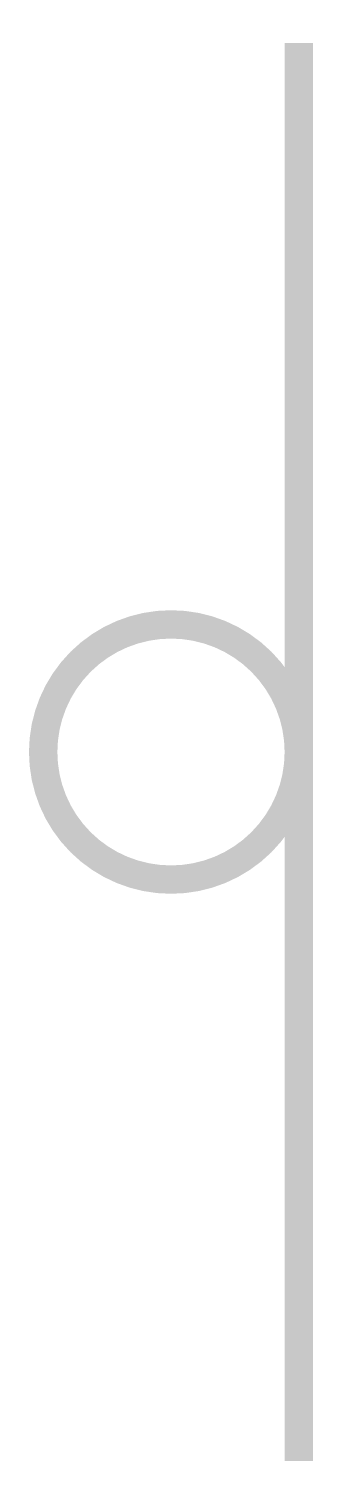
# Model space of a CAD drawing. Extents: x -0.5 to 0.5, y -2.55 to 2.55.
import ezdxf

# ---------------------------------------------------------------- set-up
doc = ezdxf.new("R2010")
doc.units = 0
doc.header["$MEASUREMENT"] = 0
doc.layers.add('T-SIGN', color=8, linetype='Continuous')

msp = doc.modelspace()

# ---------------------------------------------------------------- linework, layer by layer
at = {"layer": 'T-SIGN', "const_width": 0.1}
msp.add_lwpolyline([(0.45, 2.5), (0.45, -2.5)], dxfattribs=at)
msp.add_lwpolyline([(-0.45, 0, 1), (0.45, 0, 1)], format="xyb", close=True, dxfattribs=at)

doc.saveas('drawing.dxf')
